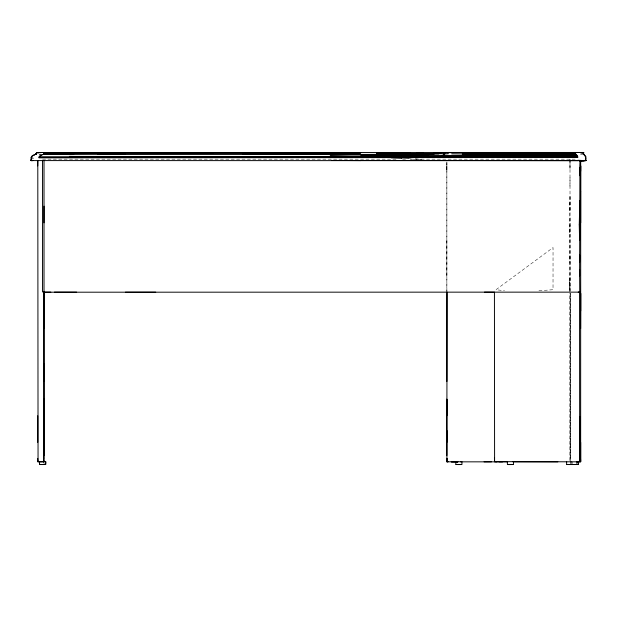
<?xml version="1.0" encoding="UTF-8"?>
<svg xmlns="http://www.w3.org/2000/svg" width="617" height="617" viewBox="0 0 617 617"><rect width="100%" height="100%" fill="white"/><g stroke="black" fill="none" stroke-linecap="round" stroke-linejoin="round"><path stroke-width="0.46" stroke-dasharray="3.08 2.31" d="M446.855 275.737L446.855 240.483M446.885 290.877L446.878 161.693L446.855 171.233L446.885 162.487M569.846 291.602L569.938 275.845M570.015 291.602L569.807 202.677M570.015 210.412L570.031 194.617M570.031 217.932L569.923 262.41M569.846 289.712L569.707 281.167M569.961 186.126L570 177.318M569.961 168.287L570 159.155L570.015 168.287M569.915 281.167L570.015 254.998M569.961 210.412L569.961 194.617M569.9 287.861L569.915 285.093M569.807 232.763L569.961 225.352M569.699 285.093L569.861 281.167M570.501 293.831L570.501 460.452M569.915 460.452L569.823 293.168M538.926 290.761L553.025 289.712L553.04 247.587L495.999 289.712L504.49 290.707M42.542 159.155L396.878 159.155M402.654 159.155L405.546 159.155M410.359 159.155L576.656 159.155M39.149 154.088L40.907 154.134M39.21 154.142L41.1 154.281M415.318 158.731L421.365 159.641L415.303 159.641L410.112 158.854M43.684 462.449L44.223 463.845M572.437 461.747L572.46 463.614M570.039 291.077L570 159.155M446.855 165.911L446.855 292.435M570.17 443.831L570.17 460.452L570.162 293.168L570.17 443.831"/><path stroke-width="0.93" d="M30.858 160.289L32.392 160.667L31.074 160.651L31.606 156.402L34.56 154.744M44.015 160.944L44.023 455.508L43.892 292.08M43.992 222.845L44.008 206.155M44.008 415.742L44.015 399.076M154.52 152.53L301.914 152.484L243.052 152.53M446.855 442.381L446.855 399.076L446.87 455.508M446.885 381.46L446.885 291.841M580.034 461.061L580.034 426.301L580.034 460.452M580.69 310.976L580.69 160.836M580.666 328.599L580.705 293.36M580.705 191.355L580.705 222.845M44.015 442.381L44.015 458.385M446.885 415.742L447.07 293.36M461.94 461.747L461.932 464.539L458.5 464.555L455.847 464.539L455.809 461.747M579.926 160.991L579.602 275.845M580.666 293.36L580.659 461.801L579.448 461.647M580.69 442.381L580.69 461.755M43.915 399.076L43.73 461.848M442.281 157.458C441.826 155.168 445.567 154.867 444.772 152.53L451.659 152.461L444.356 152.53M580.666 191.355L580.69 165.911M37.73 442.381L37.73 415.742M579.795 175.698L579.833 167.423M579.787 443.831L579.749 450.479L579.749 416.467L579.787 426.293M580.666 171.233L580.705 165.911M579.602 262.41L579.679 254.998M513.467 461.747L513.437 464.539L508.516 464.539M577.111 461.747L576.864 464.539M578.484 464.539L578.592 461.747L579.625 461.655L579.679 455.014L579.548 292.142M37.73 165.911L37.791 160.836L38.053 461.84M579.317 160.752C586.243 163.089 587.854 157.975 583.296 153.965L583.273 152.615L582.548 152.453L36.627 152.492L36.604 153.864L32.979 155.376L31.398 156.749L30.95 160.59L585.926 160.675L585.07 160.597M446.885 430.496L446.924 461.801L457.667 461.848M441.741 157.458L442.374 155.715L444.086 153.965L444.124 152.53L446.207 152.453M416.552 152.761L422.93 152.53M448.181 461.755L446.924 461.809L446.924 458.385M494.425 292.142L494.595 461.639L578.592 461.824M580.034 291.602L579.872 292.165M97.579 152.615L36.55 152.492L36.025 154.204M580.265 169.459L580.52 160.852M43.73 458.385L43.969 461.84M402.353 152.53L376.455 152.53L402.346 152.761L402.346 153.718L376.455 153.718L416.552 153.864M579.679 292.134L579.779 291.602M580.705 461.408L580.52 461.84M585.818 156.402L583.381 153.965L583.79 152.761M444.51 152.761L445.243 152.453M43.915 459.896L43.56 460.86L44.008 461.4M585.811 156.749L585.664 160.59L586.104 160.474M577.813 160.597L331.9 160.474L360.744 160.597M39.226 156.749L39.874 156.055M447.078 461.655L446.87 460.86M36.38 153.864L35.277 154.427M40.367 155.715L39.079 156.749L577.79 156.749L577.512 156.055L360.737 156.055L577.304 155.715L576.417 154.713L469.529 154.713L462.272 154.065L576.124 154.427L566.329 153.965L462.858 153.864L575.646 153.864L575.646 152.761L438.926 152.615L486.343 152.484M40.213 155.715L40.969 155.376M40.822 155.376L41.694 155.029M41.54 155.029L42.45 154.713M43.56 154.204L360.667 153.965L125.135 153.864M42.295 154.713L43.707 154.204M583.582 153.864L580.767 154.065M583.381 153.965L583.767 153.864M579.448 461.855L579.849 461.655L576.841 461.863M557.244 154.713L559.087 154.551M448.397 153.718L444.741 153.965M581.476 152.615L583.682 152.53M434.229 152.761L441.217 152.761M39.557 464.547L39.542 461.747L39.557 464.547L45.666 464.539L45.704 461.747L43.421 461.747M443.731 153.718L422.923 153.864M580.674 152.615L583.736 152.615L583.366 152.468M578.252 292.165L579.733 291.602L579.602 269.475M571.589 464.539L573.625 464.539M39.781 464.539L40.452 464.539M566.622 461.747L566.63 464.539L567.239 464.539M40.198 461.84L44.008 461.755L37.799 461.747M513.352 464.539L507.853 464.555M580.458 152.468L566.229 152.484L575.437 152.468M73.87 152.484L44.123 152.761L44.123 153.864L97.787 153.718M457.02 464.539L456.056 464.539M43.9 154.065L55.191 153.965L44.123 153.864M50.849 292.149L43.36 292.149M571.866 464.547L572.491 464.539M43.799 464.539L42.218 464.539M43.414 464.539L41.447 464.539M457.721 464.547L459.688 464.539M509.218 464.547L511.562 464.539M569.275 464.539L567.802 464.539M574.72 464.539L573.347 464.539M213.32 152.615L44.123 152.53M576.201 464.539L573.232 464.539M272.668 152.615L360.667 152.53L44.27 152.484M97.748 153.965L125.351 153.864L97.579 153.718M272.668 153.864L243.044 153.965L331.915 154.065M486.397 153.965L509.912 153.864M484.06 461.84L491.471 461.809M498.883 461.84L502.593 461.824M458.886 464.547L460.76 464.539M402.361 152.484L410.228 152.468M486.389 152.615L532.024 152.615M76.631 292.165L54.404 292.149M36.627 152.492L38.493 152.615M73.87 153.864L44.27 153.864L44.27 152.761M462.334 153.965L451.659 153.864M410.143 154.065L434.013 154.204L355.454 154.427L330.095 155.029L428.075 155.029L421.82 155.715L432.309 156.749M31.012 157.458L33.164 158.268M43.36 292.203L580.034 292.142M125.382 292.188L155.739 292.196M456.449 461.747L461.069 461.747M507.236 461.848L460.552 461.84M512.982 461.848L557.837 461.84M578.561 464.539L566.63 464.539M462.349 152.461L470.046 152.468M525.483 152.461L536.859 152.468M272.298 152.53L242.774 152.484L272.298 152.615M73.67 152.484L97.579 152.53M330.126 153.965L272.298 153.718L355.469 153.864M484.476 292.149L494.078 292.18M457.667 461.832L451.197 461.809L457.891 461.84M434.345 152.468L438.486 152.484M509.989 464.547L507.421 464.539L507.336 461.747M579.224 152.468L582.756 152.53M93.707 156.749L69.505 156.402L376.262 156.749M497.024 461.855L494.595 461.786M445.25 152.484L448.397 152.615M577.898 160.289L585.016 160.597M391.193 157.844L401.706 158.268M442.921 152.484L443.739 152.53M507.413 464.516L507.953 464.539M401.706 157.844L409.256 158.268M31.12 160.289L33.164 160.474M36.604 152.761L38.601 152.985M38.3 461.848L37.73 460.86M446.924 461.647L447.456 461.809M585.926 160.011L586.042 160.474M580.52 458.385L580.666 460.86M494.425 457.883L494.572 461.061M37.73 458.385L37.768 461.647M446.855 458.385L446.87 459.896M579.772 200.525L579.787 208.747M570.98 461.747L570.987 464.539M43.992 293.36L44.015 328.599M43.992 363.837L44.008 381.46M42.542 161.076L42.542 291.98M579.263 224.812L579.602 240.121L579.664 208.747L579.263 224.812M45.673 461.747L45.589 464.539L45.673 461.747M38.987 157.458L38.964 157.844L577.89 157.458L38.987 157.458M36.11 154.065L34.452 154.713L36.11 154.065M414.192 153.502L388.24 153.718L438.926 153.718L414.192 153.502M583.358 152.461L582.756 152.453L583.358 152.461"/></g></svg>
